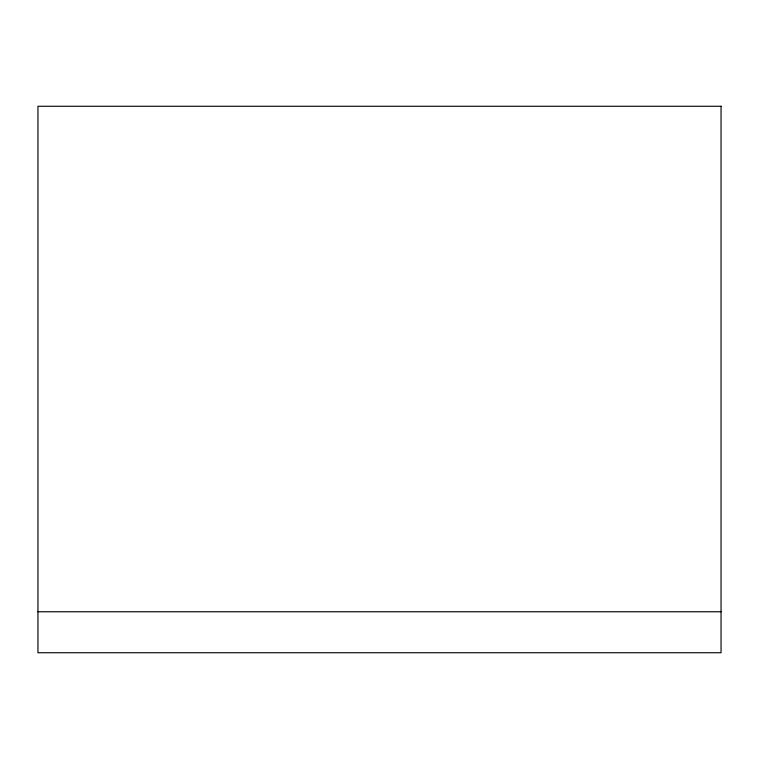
<?xml version="1.0" encoding="UTF-8"?>
<svg xmlns="http://www.w3.org/2000/svg" width="759" height="759" viewBox="0 0 759 759"><rect width="100%" height="100%" fill="white"/><g stroke="black" fill="none" stroke-linecap="round" stroke-linejoin="round"><path stroke-width="1.14" d="M37.95 611.754L721.05 611.754M721.05 106.26L37.95 106.26L37.95 652.74L721.05 652.74L721.05 106.26"/></g></svg>
